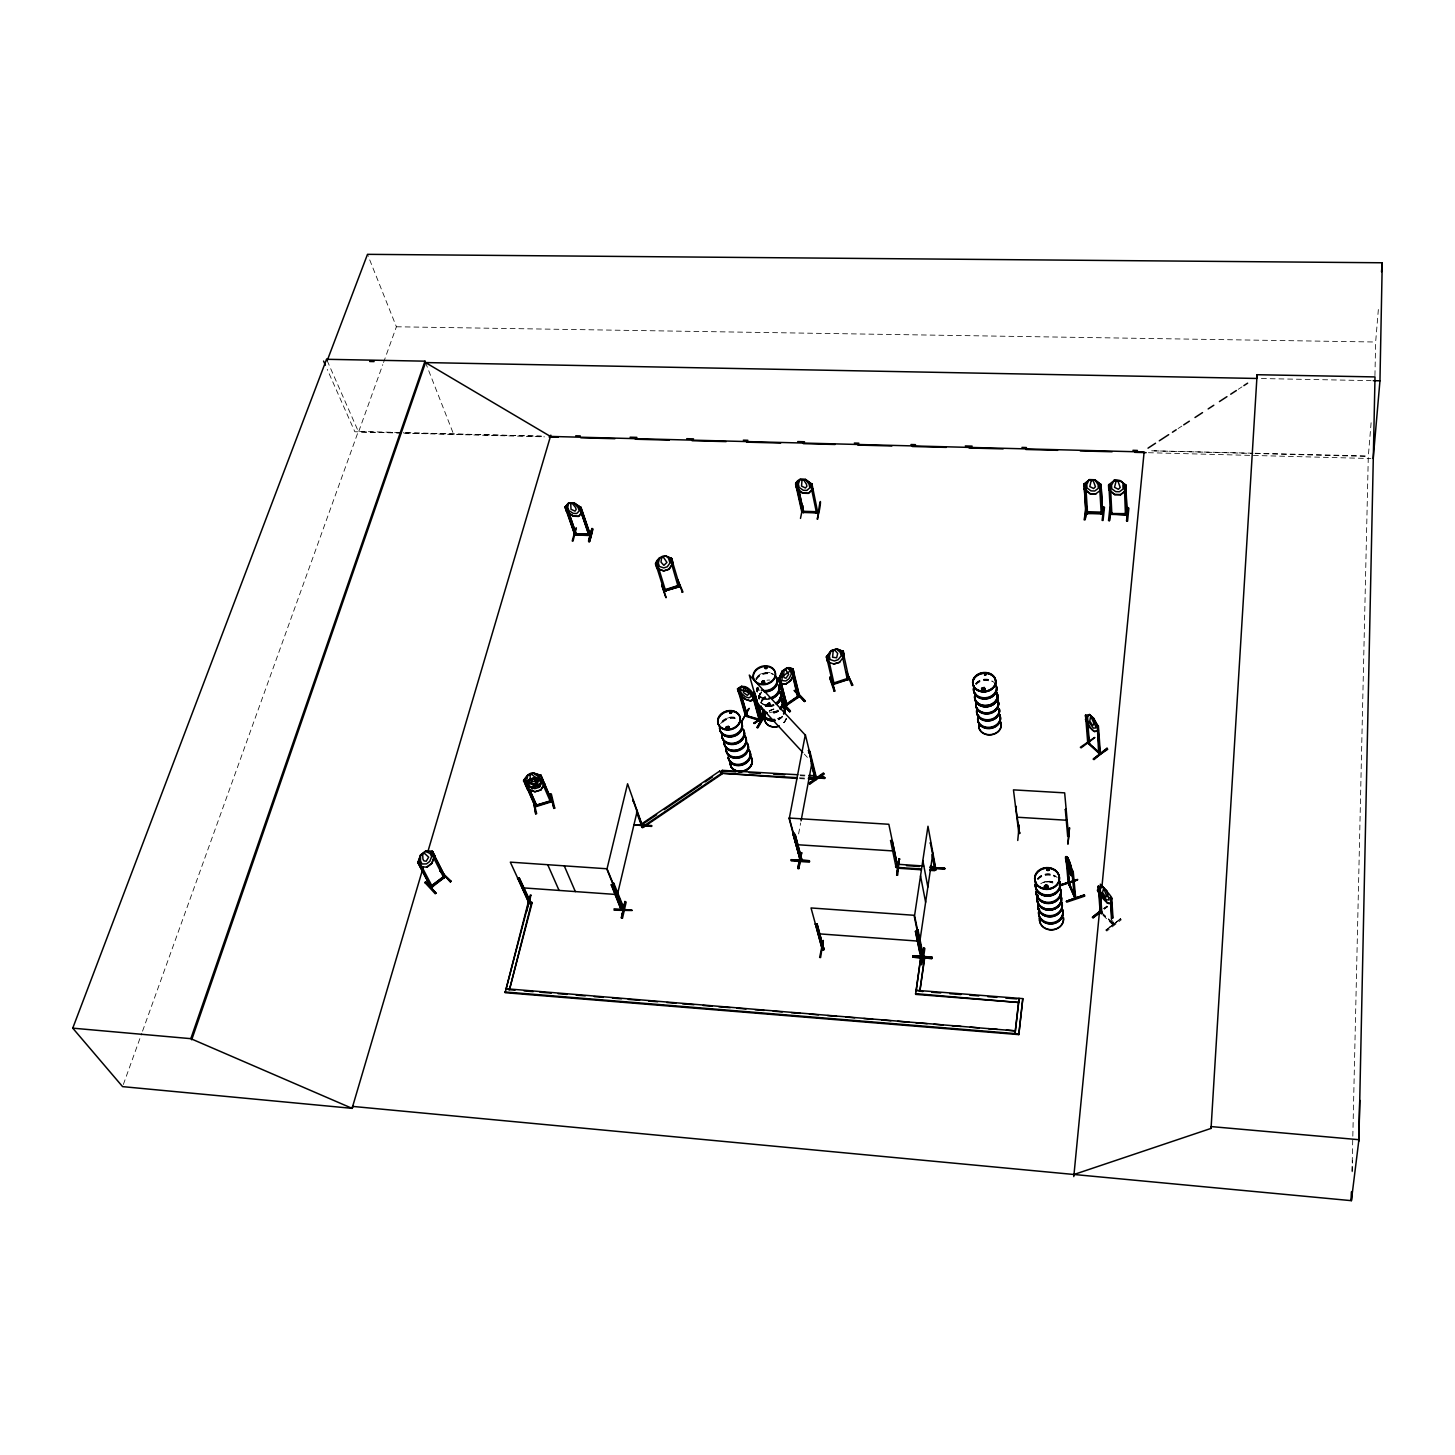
<?xml version="1.0" encoding="UTF-8"?>
<svg xmlns="http://www.w3.org/2000/svg" width="1455" height="1455" viewBox="0 0 1455 1455"><rect width="100%" height="100%" fill="white"/><g stroke="black" fill="none" stroke-linecap="round" stroke-linejoin="round"><path stroke-width="0.75" stroke-dasharray="5 3.75" d="M1374.939 375.645L1375.648 342.016L1378.667 305.786M1352.022 1171.184L1368.3 456.452L1371.283 420.677M1352.168 1171.875L1352.459 1160.781M767.513 703.911L767.931 704.893M769.386 704.966L767.713 704.62L767.767 703.42M770.477 704.384L770.332 703.929A11.04 8.912 -14.8 0 0 765.585 706.912M756.909 691.525L757.109 688.852M759.219 696.29L759.765 693.689L758.783 698.473A11.167 8.966 -14.8 0 1 759.91 693.635M758.873 698.782L758.964 696.363M1111.675 922.852C1110.438 924.962 1113.93 921.979 1111.565 922.907M798.613 833.933L800.65 823.039M786.518 718.606L782.026 724.99M123.348 1084.502L141.772 1033.323M142.535 1031.177L358.312 431.389L403.617 432.59M401.598 433.099L358.567 431.971L382.774 364.641M383.538 362.531L396.397 326.775L367.497 254.334M767.094 704.22L768.276 703.074M767.749 704.256L768.968 703.438M769.95 704.002L769.368 703.238L769.677 704.747M760.82 703.074L761.711 700.582M1113.512 923.634C1111.384 921.27 1111.565 926.308 1111.456 919.36M769.604 704.802L769.55 703.383M767.258 704.784L768.931 705.693L770.204 704.602M768.004 703.22L768.604 705.184M1106.036 929.89L1120.586 918.687L1121.259 919.833L1106.8 931.109L1106.036 929.89L1120.532 918.632M1106.073 930.418L1120.623 919.087L1106.164 930.382M1106.891 905.992L1103.636 908.466L1107.546 906.683L1104.345 909.175M1104.218 908.593L1107.546 906.683M1104.163 908.938L1107.437 906.483M1178.077 428.534L1181.842 426.097M1238.223 389.303L1241.988 386.866M769.149 711.04L774.515 708.912M768.331 703.292L769.64 703.729M762.929 704.402A11.167 8.966 -14.8 0 0 773.824 704.966L765.275 705.548M768.895 705.475L767.458 705.057M771.095 706.148L765.348 705.857M1112.839 924.834L1101.526 913.849M396.397 326.775L1375.648 342.016M1261.412 378.536L1371.01 380.646M541.387 436.209L354.838 431.753L327.248 369.388M1252.882 453.196L1151.051 450.777L1252.882 453.433M1255.156 453.251L1368.318 455.961M1255.156 453.505L1368.3 456.452M405.89 432.644L541.424 436.191M403.853 433.154L544.497 436.846M1148.413 452.705L1370.919 458.543M799.977 774.878L806.634 775.26M800.195 775.697L804.633 775.952M799.432 777.788L806.088 778.189M799.632 778.625L806.306 779.007M758.964 696.163L759.128 696.236A11.349 9.094 -14.8 0 0 766.294 699.218M768.895 702.983L770.186 703.365M759.146 696.199L761.056 697.745M1112.475 922.397L1113.566 924.58L1113.148 920.106M756.927 688.451L759.001 690.088M1101.981 912.794L1113.311 923.325L1113.057 924.962L1112.639 920.488M1102.035 913.467L1113.366 924.252M804.342 754.09L807.398 757.4M327.175 360.676L358.567 431.971M425.533 362.568L453.687 434.463M761.529 691.762A11.167 8.966 -14.8 0 0 759.001 698.6L758.964 698.182A11.131 8.93 -14.8 0 1 759.91 693.489A11.076 8.894 -14.8 0 0 758.983 698.164A11.094 8.912 -14.8 0 1 759.928 693.508M756.982 691.07L757 690.998A11.167 8.948 -14.8 0 1 757.109 688.579L757.018 688.506A11.404 9.094 -14.8 0 0 758.964 690.034M769.331 699.382A11.185 8.966 -14.8 0 1 759.274 696.472M757.309 692.234A11.185 8.966 -14.8 0 1 758.291 687.524M757.164 689.415A11.349 9.094 -14.8 0 1 758.037 687.051M765.275 705.002A11.131 8.93 -14.8 0 0 770.895 705.293A11.076 8.894 -14.8 0 1 762.875 703.911M762.838 703.947A11.131 8.93 -14.8 0 1 760.892 702.383A11.094 8.912 -14.8 0 0 773.696 704.511M773.751 704.711A11.167 8.966 -14.8 0 1 765.294 705.202M766.112 698.236A11.167 8.948 -14.8 0 1 758.946 695.181M766.967 680.231A11.167 8.948 -14.8 0 1 769.841 680.067M769.131 698.655A11.349 9.094 -14.8 0 1 758.928 695.708M756.927 691.434A11.349 9.094 -14.8 0 1 757.055 689.015M759.201 690.361A11.222 8.966 -14.8 0 1 757.237 688.797M756.254 679.867A11.222 8.966 -14.8 0 1 770.932 674.101M755.963 679.376A11.404 9.094 -14.8 0 1 773.369 674.556M758.855 689.652A11.404 9.112 -14.8 0 1 756.855 688.051M755.854 678.976A11.404 9.112 -14.8 0 1 773.26 674.174M758.855 689.07A11.222 8.966 -14.8 0 1 756.891 687.506M757.455 676.43A11.222 8.966 -14.8 0 1 773.042 673.847M773.805 704.929A11.094 8.912 -14.8 0 1 765.403 705.402M759.074 698.6A11.094 8.912 -14.8 0 1 760.037 693.926M765.366 696.399A11.076 8.912 -14.8 0 0 760.892 702.62A11.094 8.93 -14.8 0 1 765.348 696.381M773.987 705.639A11.113 8.93 -14.8 0 1 765.566 706.112A11.094 8.912 -14.8 0 0 773.987 705.602M759.365 696.927A11.113 8.93 -14.8 0 1 761.747 692.489A11.094 8.912 -14.8 0 0 759.255 699.273M773.914 705.293A11.167 8.966 -14.8 0 1 765.457 705.784M759.092 698.927A11.167 8.966 -14.8 0 1 760.074 694.217M782.39 716.933A11.04 8.912 -14.8 0 1 777.77 720.043M782.408 716.569A11.204 9.039 -14.8 0 1 777.716 719.734M765.348 706.403A11.204 9.039 -14.8 0 1 770.022 703.274M782.299 716.187A11.204 9.039 -14.8 0 1 777.625 719.352M765.257 706.021A11.204 9.039 -14.8 0 1 769.913 702.892M778.352 711.259A11.094 8.93 -14.8 0 1 773.023 713.35A11.076 8.912 -14.8 0 0 778.352 711.24M778.225 710.531A11.258 9.057 -14.8 0 1 769.913 712.823M761.693 700.692A11.258 9.057 -14.8 0 1 765.366 696.727M778.334 710.913A11.24 9.057 -14.8 0 1 772.914 713.041M761.802 701.074A11.24 9.057 -14.8 0 1 765.476 697.109M786.209 718.261A10.985 8.876 -14.8 0 1 781.79 724.481M769.222 710.949A10.985 8.876 -14.8 0 1 777.297 708.712M786.3 718.424A11.022 8.912 -14.8 0 1 781.862 724.681M769.24 711.077A11.022 8.912 -14.8 0 1 774.515 709.003M722.644 722.426A11.349 9.167 -16.4 0 1 735.939 718.752M722.371 721.898A11.531 9.312 -16.4 0 1 735.884 718.17M720.643 723.735A11.531 9.312 -16.4 0 1 735.775 717.788M722.262 721.153A11.367 9.167 -16.4 0 1 735.557 717.479M976.032 684.596A11.476 9.294 -7.2 0 1 992.001 681.958M975.814 684.05A11.658 9.439 -7.2 0 1 992.055 681.376M975.759 683.65A11.676 9.439 -7.2 0 1 994.202 682.577M975.85 683.286A11.495 9.294 -7.2 0 1 991.837 680.631M1046.563 882.057A12.422 10.694 -3.5 0 1 1052.929 882.476M1043.435 882.53A12.422 10.694 -3.5 0 1 1052.893 882.094M1040.743 883.731A12.258 10.549 -3.5 0 1 1052.783 881.803M1037.888 879.657A12.277 10.549 -3.6 0 1 1054.966 876.929M1037.67 879.129A12.477 10.731 -3.6 0 1 1055.021 876.365M1037.633 878.747A12.477 10.731 -3.6 0 1 1054.984 875.983M1037.742 878.42A12.295 10.567 -3.6 0 1 1057.185 877.529M1049.819 882.476A12.24 10.549 -3.5 0 1 1052.911 883.039M769.822 712.241A11.076 8.912 -14.8 0 0 778.025 709.985A11.094 8.93 -14.8 0 1 769.822 712.259M765.676 697.636A11.094 8.93 -14.8 0 0 762.056 701.546A11.076 8.912 -14.8 0 1 765.694 697.654M777.443 718.806A11.058 8.912 -14.8 0 0 779.971 717.479A11.022 8.894 -14.8 0 1 777.443 718.788M769.859 702.565A11.058 8.912 -14.8 0 0 765.257 705.657A11.022 8.894 -14.8 0 1 769.859 702.583"/><path stroke-width="1.5" d="M1073.99 1174.494L1211.051 1128.407L1211.051 1126.57L1358.915 1139.702L1351.368 1200.666L352.674 1106.418L352.092 1108.346L122.584 1086.63L72.75 1028.158L326.557 359.294L424.987 361.167L425.533 362.568L550.445 436.427L1144.121 451.978L1101.835 887.75M1096.888 725.518L1097.907 726.318L1099.889 754.072L1100.307 752.508L1098.58 752.18M1099.98 887.186L1098.289 886.459L1099.471 887.586L1101.399 913.722M815.109 779.371L816.146 778.043M1373.193 458.598L1379.958 380.81L1382.25 262.773L367.497 254.334L327.175 360.676L326.557 359.294M780.226 677.794L778.734 678.612L785.573 706.057L778.389 678.248L779.68 677.357L786.955 705.293L786.737 704.165M1358.915 1139.702L1375.011 376.918L1257.084 374.717L1211.051 1128.407M1351.568 1191.59L1351.368 1200.666L1351.604 1191.809M1257.029 377.045L1257.084 374.717M1358.697 1141.52L1359.77 1100.289M763.093 683.341L761.765 682.304M762.456 682.959L761.965 681.577M763.82 682.977L763.966 681.94M764.166 682.413L763.584 681.395M765.112 667.772L766.439 667.845L765.203 668.554M764.693 682.559L763.42 681.176M766.494 667.918L765.403 667.481M766.949 668.063L766.112 667.19L765.821 668.627M729.81 712.95L731.72 712.423M730.883 712.022L730.155 712.604L731.429 712.113M730.519 713.114L730.028 712.35M730.592 713.423L731.065 713.096M726.7 728.227L726.391 726.954M642.092 827.277C643.074 824.967 641.146 827.404 642.855 825.331M931.946 958.463L931.982 957.063L912.994 955.753L912.958 957.208L931.964 958.536L912.958 957.19M932.037 957.754L912.976 955.862M931.964 957.172L912.976 955.917M530.02 775.024L530.493 781.008L534.931 781.499L536.168 779.298L535.385 777.443L531.912 774.442L529.984 774.86M623.704 909.593L622.758 907.356L624.05 908.247M425.006 882.821L425.551 881.712L436.045 893.152L435.245 893.77L425.06 882.73M797.631 695.999C799.141 699.237 796.631 695.326 799.031 695.108M785.227 705.548L799.395 695.472M1381.504 271.83L1382.25 262.773M785.373 705.511L786.537 703.638M779.68 677.357L786.9 705.239M445.23 876.929C443.793 879.693 441.829 875.328 444.648 875.364M444.994 875.746L430.28 886.586M432.008 851.175L445.266 877.001L432.39 851.539L430.68 852.212M419.076 861.596L417.676 862.288L431.098 887.859L445.466 876.656M809.38 860.723L809.38 862.142L791.302 860.887L791.302 859.65L809.38 860.723L791.302 859.778M430.625 886.968C432.499 889.769 432.899 882.676 430.753 887.495M432.535 886.804L432.226 885.713M570.706 503.521L571.015 509.305L575.034 511.16L576.198 509.468L575.525 507.486L572.433 503.576L570.742 503.375M1073.79 1176.604L1101.162 894.516M1124.315 485.133L1125.442 514.306M1127.007 513.815L1112.002 513.633L1125.352 513.615M1124.206 485.388L1125.824 484.988L1127.243 514.888L1110.201 513.888M1126.607 521.199L1127.934 507.522L1128.862 508.159L1127.552 521.236L1126.57 520.599L1128.025 507.977M631.907 910.084L614.119 908.829L614.137 910.212L632.125 910.503M1119.968 480.623C1103.727 480.896 1125.151 477.367 1122.914 485.497L1123.078 489.044L1119.459 491.735L1115.676 491.626L1111.729 488.716L1111.547 485.17L1114.184 480.441L1108.51 485.024L1108.765 489.753L1114.766 494.627L1120.55 494.536M1125.824 484.988L1119.877 480.75L1114.166 480.587M1126.006 485.406L1119.968 480.477M1067.952 835.788L1067.861 834.843M1067.788 836.425L1067.879 835.825M1067.934 844.173L1069.534 827.713L1067.952 843.682M1116.094 481.114L1114.53 487.334L1118.349 489.28L1120.205 487.498L1117.986 481.169M1065.315 809.598L1066.242 809.071L1065.315 809.598L1067.697 836.498M1109.929 507.504L1108.528 520.617L1109.474 520.654L1110.838 506.995L1109.91 507.559M1111.62 513.47L1110.511 512.706L1110.438 513.833M1111.802 514.433L1111.693 512.742M1114.766 494.627L1108.783 489.608M1103.69 507.268L1102.126 520.399L1103.072 520.435L1104.472 507.377L1103.545 506.758M1108.71 485.079L1110.383 484.533L1111.875 514.379M1100.98 484.861L1099.253 484.424L1100.962 484.715L1102.799 514.088L1101.017 484.26M1101.435 489.535L1095.87 493.791M1099.507 484.406L1101.253 514.179L1101.271 512.396L1085.83 511.978M1102.854 513.651L1085.83 513.615L1084.084 483.751L1085.648 483.806L1087.576 513.706L1086.067 512.578M1087.431 512.56L1086.012 511.996M1093.16 480.441L1095.433 486.77L1093.633 488.534L1089.795 486.588L1091.268 480.386M1084.284 488.989L1090.232 493.627M1095.033 480.023L1101.162 484.824L1095.033 479.877L1089.249 479.732L1086.794 484.442L1087.031 487.971L1090.995 490.881L1094.76 491.008L1098.325 488.316L1098.125 484.77L1095.033 480.023L1089.34 479.859L1083.975 484.351L1085.557 484.351M1085.084 519.853C1086.103 488.88 1088.576 518.617 1084.139 519.817L1086.321 506.74M531.748 902.045L509.45 989.709L532.112 902.809L528.365 901.791L505.121 992.692L1018.809 1034.614L1022.81 998.621L915.941 990.273L922.834 991.564M1018.809 1034.614L1022.81 998.621M1083.775 484.297L1089.359 479.714M1014.99 1034.305L1019.009 998.33M1014.972 1033.559L1019.118 999.094M785.664 669.737L784.1 670.81L783.536 675.611L784.027 677.557L785.973 678.23L788.683 674.374L785.555 669.627M1019.227 825.094L1017.754 840.463M1069.625 883.84C1073.881 897.79 1076.482 896.153 1074.354 897.026L1071.789 870.636M1016.39 806.634L1015.59 806.034L1019.646 833.46L1019.555 832.442M1074.263 896.098L1068.316 883.039M1068.825 884.44L1069.771 884.313L1068.825 884.622L1068.225 882.094M661.552 557.665L661.043 562.194L663.88 565.34L666.936 562.43L663.335 557.083M934.419 868.417L944.859 868.399L930.436 867.489L944.859 868.399M923.707 947.86L921.452 964.811L923.761 947.878L924.816 948.442L923.07 961.118M935.601 867.798L934.71 869.544L934.965 867.762M935.365 869.599L934.801 870.436L934.947 867.926M922.325 955.189L922.943 956.772L914.577 915.559L927.981 826.24L935.838 869.09M935.565 870.363L935.765 868.908L934.747 870.145M923.052 956.608L921.924 955.644L922.143 957.245L920.833 957.063L920.342 955.462L921.961 956.244M915.45 931.618L917.196 931.727L918.014 929.89L917.796 931.418L915.45 931.618L920.524 956.372M923.143 954.535L922.088 954.462L922.87 955.699M930.764 844.118L930.309 842.609L935.765 870.199M924.634 956.408L919.833 991.328L924.798 957.19L920.942 956.135L915.613 994.383L1018.809 1002.495L915.45 993.62M919.833 941.476L932.873 853.067M916.104 991.037L920.942 956.135M929.872 870.363L934.219 870.654L934.528 866.725L930.182 866.434M895.553 866.343C900.263 865.398 894.898 866.307 896.098 867.471L890.551 840.554L892.242 840.644L897.79 867.416L888.841 824.276L789.01 818.037L800.468 860.996M895.607 866.616L897.59 866.471M896.116 867.398L896.044 865.652M899.172 859.068L897.662 875.219L896.626 875.164L899.063 858.668M899.263 859.105L896.88 875.11L898.954 858.614L900.008 859.159M1066.806 859.396L1067.697 857.486L1069.789 862.851L1068.679 870.272C1076.045 887.077 1063.423 858.614 1065.824 856.595L1068.261 883.421M890.551 840.554L892.151 841.208M921.197 869.781L897.299 868.18L897.626 864.27L923.67 865.998M821.693 948.642C826.676 946.641 821.875 951.843 822.221 947.914M820.584 957.645L823.257 940.421L819.62 957.499M823.876 948.205L823.621 949.751L823.494 948.096M1101.108 913.722L1100.235 912.594M1100.289 912.794L1100.035 911.539L1101.962 912.521M822.311 949.751L815.346 923.743L817.055 923.852L824.021 949.697M822.311 949.66L823.821 949.678L817.055 923.852M815.528 778.007L824.803 777.625M801.723 859.45C801.541 863.033 803.342 858.195 800.068 859.432M801.851 861.105L802.087 859.559M797.922 868.453L800.759 852.63M800.232 857.995L800.723 860.305M800.268 859.45L798.868 868.58L797.849 868.508L800.687 852.666L801.687 852.739L801.014 856.558M800.705 856.631L801.687 852.739M798.868 868.58L800.195 860.523M815.273 777.206L815.673 779.043M802.051 861.033L795.103 834.406L793.339 834.879L800.577 861.105L793.12 834.461L794.03 833.06L793.12 834.461M1099.762 753.963L1087.758 743.141L1085.539 715.187M1089.286 742.723L1088.158 741.595M801.068 820.856L812.108 762.002M743.541 687.433L743.432 692.562L747.306 695.345L748.598 694.199L748.052 692.289L743.614 687.287M817.728 519.126C820.802 488.498 822.13 504.139 817.037 519.035M816.11 512.16L817.783 511.36L818.146 512.506L802.36 511.851M817.819 512.997L811.926 483.824L810.435 483.769L816.564 513.033L816.291 511.433M817.928 511.469L816.037 511.869L816.255 512.888M803.524 511.742L802.105 510.887M803.469 512.524L803.56 511.014M812.799 488.935L808.507 493.39L802.978 493.227C796.703 491.354 791.72 482.733 800.123 479.386L805.543 479.568L812.036 484.224M812.981 488.971L808.38 493.263L802.996 493.081L796.722 488.298M805.579 479.441L809.125 484.315L809.853 487.771L806.907 490.408L803.324 490.299L799.141 487.443L798.377 484.006L800.014 479.277L805.579 479.441L812.017 484.37M803.087 505.758L800.486 518.417M797.213 483.969L795.867 483.333L802.342 511.924M795.867 483.333L800.086 479.532M797.413 778.498L721.662 773.242L722.28 770.35L797.758 774.733M656.678 814.727L641.782 824.803L643.674 827.058L721.898 774.06L722.28 770.35M527.91 775.042L526.819 780.044L528.165 783.19L533.057 784.518L536.84 783.354L539.532 779.735L538.205 776.588L533.621 773.314C527.256 770.332 517.78 790.883 527.874 774.897M833.151 650.912L832.606 657.26L836.625 657.787L837.698 653.477L834.988 650.294L833.078 650.767M651.585 826.422L633.998 824.84L651.749 825.549M624.05 908.484L613.737 883.039L613.41 884.513L611.282 884.986L621.34 910.303L621.067 908.757L623.34 908.702M621.303 910.23L621.467 908.611M611.409 884.422L621.485 910.23L622.922 909.448M621.521 918.141L624.959 901.536L621.521 918.141L622.504 918.196L626.141 902.1L624.959 901.536M613.046 884.531L611.282 884.986M633.234 801.45L632.943 800.014L642.801 827.64L642.71 826.404M847.356 679.249C845.591 676.666 852.103 678.958 847.374 679.758L841.517 651.804M617.429 894.516L637.363 810.38M783.881 705.62L789.719 711.786L783.936 705.53M789.719 711.786L790.283 711.313M832.224 683.195C836.443 680.885 832.205 687.651 832.533 683.013M842.936 651.058L841.427 651.567L842.936 651.058L849.029 679.194L832.733 683.941M568.796 502.884L567.723 507.231L568.887 510.596L573.27 513.379L576.726 513.506L579.236 510.941L578.09 507.577L573.998 503.048L568.669 502.757L574.088 502.793L580.909 507.486L590.366 535.531L574.907 534.967L564.976 506.958L566.504 511.596L573.306 516.234L578.654 516.416L582.255 511.942M659.679 557.774L658.351 563.067L659.388 566.432L663.753 567.923L667.281 566.777L669.973 562.976L668.954 559.611C665.826 549.281 652.258 563.503 657.169 563.303L665.699 591.167L663.953 591.276M535.713 813.836L533.112 798.977L535.713 813.909L536.659 813.618L533.076 798.977M530.911 895.207L529.147 902.955L510.323 862.142L606.699 868.762L623.413 909.793M530.657 902.991L528.729 902.064M532.112 902.809L528.711 902.573L530.147 902.791C533.512 904.483 525.528 902.7 530.529 902.737M530.548 903.791C529.42 900.136 532.475 904.919 529.147 903.664L517.634 877.838L519.235 877.947L531.093 903.082M530.766 903.628L519.235 877.947M505.976 989.436L528.711 902.573M1049.055 869.963L1047.182 870.272M1046.654 887.332L1046.854 885.568L1047.164 887.332M1047.018 869.945L1049.164 869.854M1047.673 869.253L1047.727 870.326M1047.564 869.981L1048.455 869.344L1047.491 869.999M588.802 541.569C591.894 524.073 594.713 524.528 589.566 541.678L588.493 541.078L591.985 528.401M593.003 528.983L589.548 541.66M588.566 534.603L590.239 535.622M588.384 534.749C599.824 532.403 553.173 535.349 589.839 534.003M589.093 534.967L579.254 507.231M588.693 541.642L592.203 528.838M572.215 540.987L575.744 528.329M576.362 527.856L573.034 541.078M575.052 535.04L574.525 533.512M582.4 512.124L578.526 516.307L573.343 516.107L566.541 511.451M579.29 507.468L580.854 507.086L590.475 535.076L575.216 534.476M580.909 507.486L573.998 503.048M661.752 585.365L665.881 597.587M573.306 516.234L566.686 511.414M568.141 510.614L576.471 535.022L566.759 506.613L565.122 507.14L568.832 502.739L564.94 507.104M814.782 776.643L824.676 778.28M808.307 778.316L815.946 778.68L815.546 777.043M418.985 861.269L418.022 862.67L431.335 887.75M72.75 1028.158L190.823 1038.67L352.092 1108.346L423.296 867.125M427.788 851.903L550.827 435.136M352.256 1108.364L352.819 1106.437M984.708 674.101L985.399 675.102L985.708 673.938M984.471 674.374C987.072 677.048 985.126 672.592 984.544 675.265M982.052 688.815L982.871 690.361L984.235 689.706M982.416 690.106L983.398 688.361M984.308 689.797L983.107 688.633M984.908 689.452L983.544 690.925L981.725 689.979M764.439 715.896L753.781 723.153L761.183 719.079L762.747 719.625M761.256 719.407L761.056 718.388M760.874 718.188L762.547 718.97L761.693 717.952M799.959 859.596L800.541 859.796M526.856 911.121L530.184 895.171L531.093 895.298M816.182 778.37L815.909 777.079L815.855 778.461M190.823 1038.67L424.987 361.167M191.696 1039.798L425.533 362.568L1256.938 378.464M417.803 862.797L420.568 854.94L425.551 851.084L432.644 851.502L434.736 855.558L431.953 863.361L427.024 867.18L420.077 866.671M417.912 862.924L420.713 854.994L425.642 851.375L430.098 853.539L431.662 856.577L429.752 861.415L426.551 863.888L422.096 863.997L420.495 860.96L420.568 854.94M534.549 805.361L535.276 806.87L552.154 801.596L540.878 775.079L539.241 775.861L550.627 802.123M431.717 863.197L434.736 855.558M761.947 682.431L762.856 681.376M764.566 682.922L764.475 681.758M765.803 668.391L766.058 667.445M766.549 668.609L766.694 667.409M731.629 712.732L729.919 713.005M726.536 727.573L726.882 726.609L726.009 727.154M728.464 727.573L727.154 726.591M729.155 727.591L727.264 728.864M834.206 691.289C834.17 680.904 823.694 665.244 835.134 691.016L834.206 691.325L829.714 677.848M922.179 954.462L923.288 955.189M1090.668 716.497L1089.759 721.08L1092.56 725.227L1093.833 724.754L1093.687 722.789L1090.832 716.387M816 779.407L808.525 779.134M1098.416 751.926L1100.417 753.635L1098.398 725.954L1097.27 724.936L1098.634 753.181M651.585 826.204L634.034 824.821L651.44 825.84M1088.449 741.741L1089.486 743.832L1088.122 742.614M1018.809 832.806L1018.9 831.769M741.413 722.353L748.634 708.621M642.965 827.331L627.578 783.772L607.044 868.744L623.649 909.721M779.935 683.141L785.573 684.141L790.229 680.958C794.521 676.702 796.485 666.245 787.046 667.79L782.208 671.101L778.825 678.83M793.011 669.1L786.991 667.972L782.317 671.228L778.661 678.903L793.011 669.1L799.632 696.454M790.338 681.067L793.975 673.392M848.792 678.266L847.156 678.758M834.242 683.05L832.406 683.65M1103.563 888.405L1102.563 892.533L1105.509 896.862L1106.873 896.644L1103.727 888.278M678.43 586.456L679.958 586.583L664.262 591.094M678.03 586.092L679.412 585.092L663.662 590.184L665.244 590.275M663.953 590.093L664.48 591.712L665.808 591.239M741.759 686.178L737.521 688.906L741.668 686.324L746.87 687.96L751.526 696.381L748.834 697.873L745.378 696.781L741.195 693.107L740.286 689.815C742.359 678.794 762.129 698.455 750.525 700.983L745.196 699.291L738.831 693.126M753.235 693.926L746.87 687.96M750.507 700.692L754.418 698.218M759.183 718.988L759.419 720.68L751.908 693.453M759.437 719.952L761.165 720.516L753.599 693.289M764.784 713.405L757.109 727.573L764.675 716.169M757.109 727.573L765.003 713.859M757.309 727.573L765.13 713.969M757.946 727.791L764.584 716.096M741.323 721.935L749.252 708.385M745.542 715.987L737.612 688.761L753.399 693.944L760.729 720.934L745.669 716.115M745.542 714.551L746.67 715.478M746.906 715.805L759.255 719.261M739.595 688.797L737.903 688.815L739.322 689.27L747.379 716.024L745.106 715.042M534.731 805.306L536.386 804.724L536.75 806.325M525.182 780.153L523.873 780.244L535.294 806.125M525.491 780.407L523.982 780.735L535.24 806.743L536.077 804.815M1018.846 833.351L1013.462 789.865L1064.66 792.866L1068.625 836.48M1048.873 870.381L1047.509 870.599M1045.09 886.422L1045.508 887.605M1048.655 870.072L1048.109 869.199M655.514 563.958L659.624 557.647M657.06 568.341L663.644 570.851L668.918 569.123L672.956 563.14M655.477 563.831L656.896 568.432L663.68 570.978L669.1 569.342L673.138 563.121L671.755 558.502L665.008 555.755L671.81 558.629M1075.518 897.08L1075.682 898.19L1073.244 871.781L1071.735 870.254M1069.607 884.367L1068.17 868.981M984.817 689.797L983.507 690.707M981.616 689.033L982.725 688.233M535.44 777.679L529.565 779.171L525.619 785.264L529.711 779.262L535.495 777.552L542.97 779.662L538.859 785.664M538.968 785.591L533.148 787.519L525.582 785.118L533.185 787.391L538.823 785.5L542.879 780.062M540.66 789.956L544.77 783.99M726.627 727.355L726.845 729.01M836.68 648.948L843.391 651.549L836.752 648.803L831.023 650.694L826.385 657.023L827.422 661.607L834.024 664.171M826.44 657.169L831.132 650.785L836.734 649.094L840.426 652.586L841.154 655.914L838.08 659.752L834.406 660.97L830.132 659.57L829.386 656.223L831.023 650.694M839.59 662.207L844.282 655.859M425.515 881.73L436.045 893.152M1110.147 512.815L1111.856 512.888M588.748 535.022L581.454 513.033M834.061 682.577L834.17 684.287L827.968 656.023L826.44 656.532L833.024 684.668M430.462 886.24L431.971 886.004M430.935 887.132L445.321 876.765M1045.308 885.531C1041.616 889.314 1051.456 887.786 1046.636 885.313M1045.09 885.986L1046.963 885.677M1045.236 886.186L1046.891 885.913M1046.963 887.532L1047.382 885.913M726.773 727.136L727.791 726.736M727.409 728.537L726.554 728.191L728.519 726.882M728.209 728.318L727.955 726.427M728.591 728.719L728.9 726.609M763.62 683.141L763.784 681.54M764.202 683.086L762.693 683.686M1120.532 494.682L1126.206 490.135L1120.623 494.809L1114.785 494.482M1111.984 513.342L1110.129 513.342M1125.515 513.324L1127.061 513.36M1101.089 512.415L1102.799 512.596M1087.449 513.651L1087.667 512.105M432.008 885.604L443.193 876.874M443.411 876.983L444.757 876.037M450.432 881.894L439.901 870.527L450.432 881.894L451.123 881.257M431.844 863.233L426.933 866.907M1111.456 919.36L1110.529 897.244L1111.074 898.935C1112.511 918.832 1082.12 867.362 1107.546 903.064M1111.384 898.917C1116.458 899.936 1088.267 871.981 1106.509 890.606M1101.144 911.667L1093.123 917.887L1092.414 917.196L1100.417 910.957M1092.469 917.177L1100.471 910.957M1093.032 917.668L1101.071 911.103L1101.853 912.158M1101.035 911.448L1093.087 917.341M1111.493 903.228L1107.31 903.028M1101.326 912.794L1100.635 911.121L1100.944 912.285M424.278 853.157L422.678 854.412L422.932 859.087L423.86 860.869L426.224 861.215L428.643 857.159L424.169 853.048M431.044 852.594L432.371 851.557M1106.673 890.478L1109.092 899.99L1106.418 899.754L1100.471 891.751L1100.235 888.587L1102.272 886.386L1097.943 886.368M978.724 724.826L978.797 724.808A11.276 9.221 -6.9 0 0 991.655 734.502A11.276 9.221 -6.9 0 0 1000.276 721.28M1098.089 886.532L1098.398 890.678M1107 748.197L1093.251 759.074L1107.691 749.325L1107.055 748.288M1093.414 759.146L1107.11 748.743L1093.924 759.674M1099.653 753.09L1088.94 743.487M1090.177 727.9C1080.137 707.585 1088.231 728.846 1094.524 731.556L1098.361 730.883L1098.07 726.427L1093.596 718.206L1089.359 714.423L1093.433 718.333L1098.07 726.427M1098.07 730.828L1094.287 731.501L1090.377 727.718M1080.338 747.306L1094.615 737.467M1086.012 719.716L1085.394 715.296L1089.431 714.605L1087.558 717.279L1087.813 720.625L1093.433 728.155L1095.942 727.937L1093.596 718.206M574.67 533.53L576.253 533.585L576.107 535.149L574.761 535.04M815.873 777.716L815.273 776.37M809.744 784.136L824.13 774.115L823.421 772.951L809.107 783.081L809.689 784.009M809.871 751.38L808.398 750.707L809.871 751.38L816.473 778.043M785.518 684.305L790.229 680.958M764.857 716.297L754.181 723.535L764.821 715.951M765.094 716.424L762.038 718.879L761.42 717.77M785.209 704.438L786.955 704.275M797.704 695.908L798.886 695.199M786.609 703.911L797.54 696.454M785.354 705.584L799.268 696.09M785.718 705.948L799.486 696.563L792.393 668.754L791.102 669.627L792.866 669.245M804.451 701.055L805.361 701.092L795.085 690.379L805.27 701.055M804.56 701.037L794.212 690.398L804.651 701.419M804.579 701.619L794.448 690.779M754.399 691.671L762.311 720.28L749.289 675.065L805.215 734.993M721.662 773.242L719.716 771.059L641.491 824.003L643.383 826.258L721.662 773.242L797.195 777.661M664.117 809.671L701.346 784.481M705.075 781.953L712.514 776.915M539.623 776.115L541.005 775.57L551.809 801.778M747.015 716.551L747.106 715.06M754.69 698.164L750.616 700.837C744.578 699.764 738.34 695.144 737.521 688.906M1148.013 448.158L1155.525 443.248M1159.289 440.792L1168.692 434.663M1172.439 432.226L1176.204 429.771M1183.715 424.86L1189.353 421.186M1194.992 417.512L1202.521 412.602M1208.159 408.928L1213.797 405.254M1219.436 401.562L1226.947 396.669M1230.712 394.214L1236.35 390.54M1243.861 385.63L1247.626 383.174M1039.397 918.523L1039.543 918.578A12.04 10.458 -3.1 0 0 1051.929 929.909A12.04 10.458 -3.1 0 0 1063.387 917.541M815.637 778.607L815.855 779.716M642.201 825.131L641.855 826.676M1047.018 887.295L1044.945 886.913M983.707 690.307L984.671 688.524M798.868 696.181L798.631 695.199M728.1 727.955L727.027 728.137M762.002 681.413L763.73 681.122M670.264 559.175L678.266 587.056M536.877 806.343L525.291 780.153M745.651 715.46L760.983 720.407M623.322 908.102L622.904 909.666M828.113 656.605L826.622 656.987M1066.315 858.014L1066.533 856.595L1069.061 884.731M1068.534 859.905C1066.388 865.652 1072.59 875.401 1069.279 861.596M1067.115 862.579L1071.589 872.727L1070.025 862.742L1067.697 857.486M1073.244 871.781L1073.099 876.419L1071.153 875.255M1059.313 885.058L1077.573 879.948L1059.677 885.913M1059.586 885.313L1077.518 879.402M1059.586 885.64L1077.5 879.693M834.024 663.88L839.699 662.28L833.951 664.026M846.374 671.792L852.666 685.196L846.501 671.81L851.757 685.487L852.666 685.16M834.133 682.868L847.028 678.594M849.029 679.194L833.006 684.596M665.499 589.966L677.903 585.91M679.885 586.038L678.485 587.02L678.339 586.056M664.117 591.221L679.867 586.529L671.41 558.193L669.955 558.847M682.104 592.349L682.977 592.021L677.648 579.617L682.304 592.203M661.607 557.792L663.371 557.21M655.714 563.794L657.005 563.521M671.555 558.611L669.955 558.665M566.559 507.158L565.213 507.013M527.765 774.969L533.621 773.023L541.205 775.46M533.712 778.661L531.821 779.225L531.493 783.354L534.822 786.246L537.95 783.463L533.749 778.807M523.727 780.771L527.419 789.428L535.004 791.684L540.805 790.047L544.57 784.009M527.547 789.174L534.967 791.811L540.769 789.883M550.172 793.793L551.336 794.03L554.737 808.107L553.791 808.398L550.317 793.793M536.568 805.052L549.845 801.014M551.427 800.832L534.84 805.797M535.131 806.252L551.791 801.123M553.791 808.398L554.737 808.089M791.72 669.627L798.068 697.527M763.329 683.013L761.911 682.795M985.09 674.192L986.254 674.356M982.562 688.197L983.471 688.033M983.671 689.943L982.216 689.543M766.148 668.3L765.075 668.045M1110.62 507.504L1109.474 520.654M665.499 590.712L665.39 590.166M664.48 591.712L655.568 563.358M848.647 677.757L848.847 678.739M822.421 940.803L823.385 940.93M579.381 507.613L580.727 507.522M1039.416 918.341L1039.507 918.341A12.04 10.458 -3.1 0 0 1051.91 929.672A12.04 10.458 -3.1 0 0 1063.35 917.305M803.578 512.56L797.413 483.769L795.776 483.769M816.364 511.378L816.582 512.96M817.946 513.033L817.601 511.396M1086.212 513.033L1102.635 513.597M1102.69 514.197L1102.454 512.433L1101.271 512.469M528.874 901.955L529.529 902.9M896.244 866.58L897.644 866.78M897.389 867.471L895.934 867.307M550.517 794.194L554.009 808.271M762.802 681.267L763.748 681.522M762.893 681.631L763.875 681.904M622.867 910.503L612.773 884.476M1045.89 885.131L1046.818 885.186M1088.176 741.723L1089.449 742.759L1088.522 743.069M1088.922 743.196L1086.667 721.407M755 693.871L761.965 718.934M815.728 777.243L816.51 778.207M815.928 778.552L805.343 734.63L789.338 818.219L800.796 860.723L801.123 858.959M369.643 361.495L374.117 361.586M1373.247 380.683L1379.958 380.81M575.744 435.791L580.272 435.9M630.106 437.209L636.89 437.373M686.724 438.683L693.526 438.864M743.341 440.156L747.87 440.283M797.704 441.574L804.506 441.756M854.34 443.048L858.868 443.175M910.957 444.521L915.486 444.648M965.32 445.939L972.122 446.121M1021.937 447.413L1026.466 447.54M1132.936 450.304L1137.464 450.432M549.044 436.973L558.12 437.209M580.818 437.81L614.883 438.701M635.308 439.228L669.373 440.119M692.071 440.719L726.136 441.611M746.561 442.156L780.626 443.048M803.324 443.648L835.115 444.484M857.813 445.066L891.86 445.976M912.303 446.503L946.35 447.394M969.066 447.995L1003.113 448.886M1025.811 449.486L1057.603 450.322M1080.301 450.923L1112.093 451.759M1134.791 452.341L1146.158 452.651M1089.268 479.586L1095.124 479.768M1091.25 480.532L1093.141 480.587M1116.076 481.241L1117.967 481.296M1108.783 484.933L1110.22 484.77M810.253 484.351L811.835 484.26M1090.159 493.736L1095.979 493.918L1090.141 493.882L1084.102 488.88M1087.685 512.415L1102.454 512.506M1126.825 513.888L1125.461 513.888M1110.329 514.343L1127.061 514.87M803.615 511.305L816.182 511.705M801.669 511.396L803.233 510.923M795.539 483.733L801.905 512.415L817.892 512.942M432.644 851.502L425.642 851.375M679.576 585.037L679.74 586.711M824.821 777.661C820.638 773.06 812.108 782.299 815.528 775.77L808.871 775.388M809.089 777.134L824.676 778.498M722.517 771.168L735.848 771.932M749.161 772.714L760.256 773.369M773.569 774.133L784.663 774.788M793.339 834.879L794.994 834.97M1016.845 817.201L1067.152 820.274M930.218 867.871L944.732 869.29M796.249 844.646L894.407 851.03M517.489 878.402L519.089 878.511M906.465 865.652L919.487 866.525M930.345 867.235L934.528 866.725M897.135 867.38L921.033 868.981M929.727 869.563L934.074 869.835M815.237 924.325L816.946 924.452M621.303 917.614L625.286 901.973M522.272 887.805L617.084 894.552M818.074 933.764L919.324 941.203M931.8 992.255L940.767 992.965M949.733 993.674L960.937 994.547M969.903 995.238L978.869 995.948M987.818 996.657L996.784 997.348M1005.751 998.057L1016.954 998.93M505.594 988.691L1015.481 1030.868L1006.424 1030.122M508.25 989.618L515.034 990.164M524.091 990.91L533.148 991.637M539.951 992.201L551.263 993.11M558.065 993.674L567.123 994.402M576.18 995.147L585.237 995.875M594.295 996.62L603.352 997.348M612.41 998.094L621.467 998.821M628.251 999.385L639.582 1000.294M648.639 1001.04L657.696 1001.767M666.754 1002.513L675.811 1003.241M682.613 1003.804L693.926 1004.714M702.983 1005.46L712.041 1006.187M718.843 1006.751L730.155 1007.66M736.957 1008.224L746.015 1008.952M755.072 1009.697L764.13 1010.425M773.187 1011.17L782.244 1011.898M791.302 1012.644L800.359 1013.371M809.417 1014.117L818.474 1014.844M827.531 1015.572L836.589 1016.317M845.646 1017.045L854.703 1017.791M863.761 1018.518L872.818 1019.264M881.875 1019.991L890.933 1020.737M897.735 1021.283L909.048 1022.21M915.85 1022.756L927.162 1023.683M933.965 1024.229L943.022 1024.975M952.079 1025.702L961.137 1026.448M970.194 1027.175L979.251 1027.921M988.309 1028.649L997.366 1029.394M504.739 991.946L1018.718 1033.868M1074.863 897.444L1075.045 898.39L1072.608 870.363M978.76 725.027L978.833 725.063A11.276 9.221 -6.9 0 0 991.692 734.757A11.276 9.221 -6.9 0 0 1000.312 721.535M760.219 720.061L760.82 721.043L759.546 719.025M730.319 761.747L730.519 761.82A11.149 9.112 -16.5 0 0 743.687 771.259A11.149 9.112 -16.5 0 0 750.344 756.327A11.076 9.057 -16.5 0 1 743.669 771.205A11.076 9.057 -16.5 0 1 730.574 761.82M574.87 535.076L565.34 506.558M727.282 729.082L725.936 727.773M1046.054 887.423L1044.817 886.331M785.682 684.25L779.789 683.286M1110.492 514.415L1108.819 484.479M1101.199 513.051L1100.908 514.033M1086.139 513.633L1084.084 483.751M1068.588 834.897L1068.516 836.625M1068.843 881.875L1069.68 884.531M1068.934 882.821L1069.079 882.167M533.585 773.151L541.26 775.624M982.616 690.87L981.598 689.288A11.458 9.294 -7.1 0 1 984.562 688.397L985.053 689.197M1068.607 835.825L1067.679 835.606M728.264 726.227L729.337 727.336M1065.624 856.668L1067.752 857.686M1065.697 856.868L1067.552 857.759M1099.725 754.09L1097.707 731.319M762.02 720.116L761.765 719.134M535.404 777.534L539.969 780.789L541.296 783.918L538.605 787.519L534.84 788.665L529.966 787.355L528.62 784.227L529.565 779.171M935.783 868.744L935.747 868.144M551.645 800.159C549.735 803.087 548.571 800.377 552.027 801.105M1085.721 715.369L1086.83 716.387L1088.995 744.196L1089.213 742.559M1109.801 897.426L1111.202 898.79L1112.493 918.323M787.046 667.79L790.501 670.846L791.32 674.156L788.901 678.867L785.791 680.995L782.008 680.54L782.208 671.101M781.59 701.51L790.265 710.804M781.626 701.965L790.501 711.24M451.232 881.275L439.901 870.527M443.048 876.619L444.23 877.711L443.302 876.328M761.783 718.861L762.711 719.77M756.836 702.783L802.796 752.435M721.898 774.06L719.716 771.059M823.676 773.587L809.289 783.59M1075.009 895.571L1075.718 897.808M1074.827 898.099L1068.388 883.185M1100.18 753.435L1087.758 742.25M419.149 861.56L432.499 886.968M430.898 852.448L443.866 877.892M1071.88 870.654L1072.608 871.981L1070.025 862.742M547.717 864.707L559.066 890.424M323.574 361.076L325.411 365.223M529.765 789.774L536.968 806.216M564.267 865.852L575.343 891.588M844.1 655.878L843.336 651.404M623.577 907.229L623.158 908.429L618.011 895.189M846.974 678.303L847.592 679.812L847.519 678.721M642.837 825.003L643.674 827.058M636.49 811.872L642.201 827.604M661.716 584.837L666.135 597.569M589.675 534.567L590.002 535.64M1069.825 862.815L1072.499 872.254M739.358 692.525L745.815 715.514M741.359 695.072L747.379 716.024M752.744 694.926L759.601 720.007M822.239 948.987L811.035 907.956L914.067 915.286L922.561 957.099M795.103 834.406L802.232 861.033M796.285 841.427L800.268 856.104M758.291 703.583L762.802 719.952M800.796 859.469L800.905 860.523L800.996 858.377M808.907 750.344L815.873 779.571L815.946 777.297M809.926 755.654L811.526 762.129M812.599 766.439L815.291 778.316M811.072 761.474L815.018 777.752M811.29 763.493L815.237 779.68M793.175 678.066L797.722 697.163M798.795 489.989L803.687 512.469M843.227 651.658L844.155 656.023M917.123 931.382L922.361 957.081M915.541 931.018L920.087 953.243M918.014 929.89L923.216 955.444M920.524 875.892L925.616 902.209M922.834 860.56L927.854 887.041M932.037 854.631L934.892 870.49M1075.627 897.826L1069.007 882.985L1067.77 869.781M1019.446 832.515L1019.555 833.551M1066.533 856.595L1067.152 863.197M1081.01 747.925L1094.742 737.649M1098.798 886.059L1100.726 912.212L1100.526 911.139M1098.252 886.404L1100.216 912.849M1087.794 722.408L1089.486 743.832M1100.471 893.734L1101.908 913.34M1088.595 743.014L1088.667 744.014M1098.943 751.489L1098.998 752.471M1111.729 898.39L1113.002 917.923M1110.965 903.773L1111.82 916.796M1126.861 514.997L1125.806 485.443L1124.078 485.515M1125.333 513.306L1125.333 514.815M1048.619 870.054L1047.909 869.108L1047.036 870.181M755.309 681.686A11.258 8.966 -14.8 0 1 762.475 666.863A11.258 8.966 -14.8 0 1 775.169 676.975A11.258 8.966 -14.8 0 1 757.291 683.25M775.024 675.375A11.24 8.985 -14.8 0 1 774.496 686.505A11.24 8.985 -14.8 0 1 761.292 690.143M778.607 685.432A11.349 9.094 -14.8 0 1 769.131 698.655M761.638 682.668A11.349 9.094 -14.8 0 1 764.221 681.322M775.351 676.666A11.24 8.985 -14.8 0 1 775.697 686.742A11.24 8.985 -14.8 0 1 764.402 691.889M778.352 685.05A11.185 8.966 -14.8 0 1 768.986 698.091M761.602 682.322A11.185 8.966 -14.8 0 1 764.166 680.995M778.68 686.342A11.185 8.966 -14.8 0 1 772.15 698.6M778.716 685.832A11.349 9.094 -14.8 0 1 772.096 698.273M761.747 683.068A11.349 9.094 -14.8 0 1 764.33 681.722M775.37 676.139A11.404 9.094 -14.8 0 1 775.715 686.36A11.404 9.094 -14.8 0 1 764.257 691.562M775.26 675.738A11.404 9.112 -14.8 0 1 775.606 685.96A11.404 9.112 -14.8 0 1 764.148 691.161M776.315 703.365A11.167 8.966 -14.8 0 0 778.916 690.488A11.131 8.93 -14.8 0 1 776.243 703.183A11.076 8.894 -14.8 0 0 780.135 692.325M778.825 690.343A11.094 8.912 -14.8 0 1 776.224 703.147M784.227 707.385A11.204 9.039 -14.8 0 1 784.772 712.041M774.897 720.516A11.204 9.039 -14.8 0 1 762.947 710.895M764.803 717.297A11.022 8.912 -14.8 0 0 768.586 725.427A11.022 8.912 -14.8 0 0 779.334 726.009A10.985 8.876 -14.8 0 1 764.693 719.479M784.209 707.876A11.04 8.912 -14.8 0 1 784.736 712.477M774.988 720.807A11.04 8.912 -14.8 0 1 763.111 713.696M784.136 707.003A11.204 9.039 -14.8 0 1 783.845 714.023M774.788 720.134A11.204 9.039 -14.8 0 1 762.856 710.513M780.953 697.891A11.24 9.057 -14.8 0 1 780.462 709.094M767.24 712.75A11.24 9.057 -14.8 0 1 761.456 708.094M780.844 697.509A11.258 9.057 -14.8 0 1 780.371 708.694M764.675 711.295A11.258 9.057 -14.8 0 1 761.347 707.712M780.116 708.185A11.076 8.912 -14.8 0 0 780.589 697.163A11.094 8.93 -14.8 0 1 780.135 708.203M781.062 695.29A11.167 8.966 -14.8 0 1 776.461 703.947M779.062 691.07A11.167 8.966 -14.8 0 1 780.426 693.035M742.523 728.991A11.313 9.167 -16.4 0 1 735.739 744.051A11.313 9.167 -16.4 0 1 722.389 734.557M742.523 728.464A11.476 9.294 -16.4 0 1 735.648 743.723A11.476 9.294 -16.4 0 1 722.117 734.12M744.269 735.011A11.294 9.167 -16.4 0 1 737.485 750.053A11.294 9.167 -16.4 0 1 724.172 740.577M744.178 734.866A11.258 9.13 -16.4 0 1 738.831 749.398A11.258 9.13 -16.4 0 1 724.008 742.832M740.377 720.88A11.531 9.312 -16.4 0 1 733.447 736.194A11.531 9.312 -16.4 0 1 719.861 726.554M743.505 729.755A11.331 9.167 -16.4 0 1 733.92 743.105A11.331 9.167 -16.4 0 1 722.007 733.302M740.377 721.407A11.367 9.185 -16.4 0 1 733.538 736.503A11.367 9.185 -16.4 0 1 720.134 727.009M743.778 730.137A11.476 9.294 -16.4 0 1 734.066 743.669A11.476 9.294 -16.4 0 1 721.989 733.72M740.249 720.498A11.531 9.312 -16.4 0 1 733.32 735.793A11.531 9.312 -16.4 0 1 719.734 726.172M740.013 720.134A11.385 9.185 -16.4 0 1 734.575 734.757A11.385 9.185 -16.4 0 1 719.607 728.173M748.579 749.689A11.331 9.239 -16.5 0 1 743.214 764.384A11.331 9.239 -16.5 0 1 728.282 757.728M744.36 735.339A11.294 9.167 -16.4 0 1 737.594 750.38A11.294 9.167 -16.4 0 1 724.263 740.904M748.579 750.198A11.167 9.112 -16.5 0 1 743.287 764.693A11.167 9.112 -16.5 0 1 728.555 758.128M750.271 756.073A11.149 9.112 -16.5 0 1 743.614 771.005A11.149 9.112 -16.5 0 1 730.428 761.565M745.833 737.994A11.24 9.13 -16.4 0 1 737.758 750.962A11.24 9.13 -16.4 0 1 724.354 743.942M750.162 755.927A11.094 9.057 -16.5 0 1 743.541 770.786A11.094 9.057 -16.5 0 1 730.446 761.383M747.834 744.36A11.385 9.257 -16.5 0 1 738.212 757.819A11.385 9.257 -16.5 0 1 726.227 747.906M749.561 750.98A11.185 9.112 -16.5 0 1 741.541 763.93A11.185 9.112 -16.5 0 1 728.191 756.891M747.797 744.833A11.222 9.13 -16.5 0 1 738.322 758.128A11.222 9.13 -16.5 0 1 726.5 748.343M748.47 749.307A11.331 9.239 -16.5 0 1 743.105 764.002A11.331 9.239 -16.5 0 1 728.173 757.346M746.36 741.923A11.385 9.257 -16.5 0 1 739.558 757.127A11.385 9.257 -16.5 0 1 726.118 747.524M747.452 743.596A11.24 9.13 -16.4 0 1 737.958 756.891A11.24 9.13 -16.4 0 1 726.136 747.106M975.668 694.562A11.422 9.257 -7.1 0 0 986.472 706.821A11.458 9.294 -7.1 0 0 996.711 693.344A11.422 9.257 -7.1 0 1 986.472 706.821A11.458 9.294 -7.1 0 1 975.65 694.562M981.725 689.215A11.422 9.257 -7.1 0 1 984.562 688.433M996.802 692.835A11.604 9.421 -7.1 0 1 986.417 706.512A11.604 9.421 -7.1 0 1 975.432 694.071M981.579 688.633A11.604 9.421 -7.1 0 1 984.471 687.833M975.814 703.42A11.422 9.294 -7.1 0 0 988.818 713.15A11.404 9.276 -7.1 0 0 997.548 699.855A11.422 9.294 -7.1 0 1 988.818 713.15A11.404 9.276 -7.1 0 1 975.832 703.493A11.404 9.276 -7.1 0 0 988.818 713.15A11.404 9.276 -7.1 0 0 997.548 699.91M997.457 699.418A11.385 9.257 -7.1 0 1 988.763 712.677A11.385 9.257 -7.1 0 1 975.796 702.983M995.82 685.032A11.658 9.439 -7.2 0 1 986.89 698.582A11.658 9.439 -7.2 0 1 973.613 688.688M996.566 687.851A11.495 9.312 -7.2 0 1 985.435 699.073A11.495 9.312 -7.2 0 1 973.832 689.161M996.748 692.435A11.622 9.421 -7.1 0 1 986.363 706.13A11.622 9.421 -7.1 0 1 975.377 693.671M981.525 688.233A11.622 9.421 -7.1 0 1 984.435 687.433M995.766 684.632A11.676 9.439 -7.2 0 1 985.326 698.345A11.676 9.439 -7.2 0 1 974.286 685.869M996.402 686.524A11.513 9.312 -7.2 0 1 985.253 697.763A11.513 9.312 -7.2 0 1 973.65 687.851M1000.312 717.497A11.294 9.221 -7 0 1 989.382 728.609A11.294 9.221 -7 0 1 977.978 718.752M999.567 714.714A11.458 9.367 -7 0 1 989.327 728.3A11.458 9.367 -7 0 1 978.488 715.915M997.603 700.546A11.385 9.239 -7.1 0 1 988.909 713.823A11.385 9.239 -7.1 0 1 975.941 704.129M997.603 700.164A11.422 9.276 -7.1 0 1 988.854 713.477A11.422 9.276 -7.1 0 1 975.85 703.747M999.458 709.44A11.513 9.385 -7 0 1 988.309 720.716A11.513 9.385 -7 0 1 976.687 710.713M999.33 713.95A11.313 9.239 -7 0 1 989.218 727.336A11.313 9.239 -7 0 1 978.506 715.114M999.349 709.894A11.349 9.257 -7 0 1 988.363 721.025A11.349 9.257 -7 0 1 976.905 711.168M999.53 714.332A11.458 9.367 -7 0 1 989.273 727.9A11.458 9.367 -7 0 1 978.433 715.514M999.403 709.04A11.513 9.385 -7 0 1 988.254 720.334A11.513 9.385 -7 0 1 976.632 710.331M999.185 708.621A11.367 9.257 -7.1 0 1 988.2 719.752A11.367 9.257 -7.1 0 1 976.723 709.894M1059.767 888.423A12.24 10.549 -3.5 0 1 1050.655 903.373A12.24 10.549 -3.5 0 1 1036.469 892.133M1059.877 887.932A12.422 10.694 -3.5 0 1 1050.637 903.1A12.422 10.694 -3.5 0 1 1036.251 891.697M1060.313 894.134A12.167 10.512 -3.4 0 1 1049.692 909.175A12.167 10.512 -3.4 0 1 1037.888 895.134M1060.368 894.279A12.222 10.549 -3.4 0 1 1049.71 909.393A12.222 10.549 -3.4 0 1 1037.851 895.298M1060.368 894.589A12.167 10.494 -3.4 0 1 1049.728 909.63A12.167 10.494 -3.4 0 1 1037.942 895.589M1059.131 880.566A12.477 10.731 -3.6 0 1 1049.855 895.789A12.477 10.731 -3.6 0 1 1035.396 884.367M1060.586 889.805A12.258 10.549 -3.5 0 1 1048.928 902.318A12.258 10.549 -3.5 0 1 1036.324 890.915M1059.967 883.694A12.295 10.585 -3.6 0 1 1046.672 896.207A12.295 10.585 -3.6 0 1 1036.342 882.094M1059.84 887.55A12.422 10.694 -3.5 0 1 1050.601 902.718A12.422 10.694 -3.5 0 1 1036.215 891.333M1059.095 880.184A12.477 10.731 -3.6 0 1 1049.819 895.407A12.477 10.731 -3.6 0 1 1035.36 883.985M1058.894 879.82A12.313 10.585 -3.6 0 1 1049.728 894.825A12.313 10.585 -3.6 0 1 1035.469 883.567M1062.878 914.34A12.076 10.458 -3.2 0 1 1048.164 923.761A12.076 10.458 -3.2 0 1 1039.579 909.993M1061.841 909.011A12.076 10.458 -3.2 0 1 1062.768 911.612M1061.95 908.52A12.24 10.622 -3.2 0 1 1051.256 923.725A12.24 10.622 -3.2 0 1 1039.379 909.52M1061.477 900.554A12.167 10.494 -3.4 0 1 1046.636 910.03A12.167 10.494 -3.4 0 1 1038.015 896.207M1061.495 900.19A12.204 10.549 -3.4 0 1 1046.582 909.721A12.204 10.549 -3.4 0 1 1037.924 895.844A12.204 10.549 -3.4 0 0 1049.764 909.902A12.204 10.549 -3.4 0 0 1060.422 894.807A12.204 10.549 -3.4 0 1 1061.368 897.444M1061.222 901.373A12.295 10.64 -3.3 0 1 1052.074 916.45A12.295 10.64 -3.3 0 1 1037.815 905.101M1061.714 907.811A12.076 10.476 -3.2 0 1 1051.165 922.797A12.076 10.476 -3.2 0 1 1039.434 908.793M1062.059 904.446A12.131 10.494 -3.3 0 1 1050.51 916.868A12.131 10.494 -3.3 0 1 1038.033 905.519M1061.914 908.156A12.24 10.622 -3.2 0 1 1051.219 923.361A12.24 10.622 -3.2 0 1 1039.343 909.157M1061.186 900.991A12.313 10.64 -3.3 0 1 1052.038 916.086A12.313 10.64 -3.3 0 1 1037.779 904.719M1061.932 903.246A12.131 10.494 -3.3 0 1 1050.383 915.686A12.131 10.494 -3.3 0 1 1037.888 904.319M809.489 861.305L791.411 860.123L809.489 861.305M540.405 786.391L538.823 786.973L535.094 785.136L532.094 789.047L533.876 784.845L529.475 782.608L534.658 783.881L537.55 780.171L535.858 784.209L540.405 786.391M809.471 751.38L808.598 752.726L809.471 751.38M802.014 480.041L801.541 486.097L805.452 488.007L806.888 486.261L806.47 484.242L803.815 480.095L801.996 480.186M576.125 534.021L574.416 534.021L575.998 534.112M1084.321 894.789L1066.37 901.3L1066.751 902.155L1084.721 896.116L1084.357 894.898M1084.393 895.262L1066.37 901.3L1084.412 895.334M759.601 683.705A11.313 9.003 -14.8 0 0 775.388 673.101A11.313 9.003 -14.8 0 0 757.782 668.154A11.313 9.003 -14.8 0 0 759.601 683.705M776.388 703.638A11.167 8.966 -14.8 0 0 778.989 690.743A11.094 8.912 -14.8 0 1 776.352 703.583M783.572 713.55A11.022 8.894 -14.8 0 0 783.863 706.621A11.058 8.912 -14.8 0 1 783.59 713.55M762.911 710.095A11.022 8.894 -14.8 0 0 774.66 719.552A11.058 8.912 -14.8 0 1 762.893 710.095M780.444 709.44A11.076 8.912 -14.8 0 0 780.917 698.436A11.094 8.93 -14.8 0 1 780.462 709.458M761.111 706.239A11.076 8.912 -14.8 0 0 767.422 713.041A11.094 8.93 -14.8 0 1 761.092 706.239M762.729 709.185A11.076 8.912 -14.8 0 0 764.675 710.749A11.094 8.93 -14.8 0 1 762.711 709.203M776.534 704.293A11.113 8.93 -14.8 0 0 779.134 691.471A11.094 8.912 -14.8 0 1 776.515 704.275M724.135 728.9A11.44 9.221 -16.4 0 0 740.177 718.079A11.44 9.221 -16.4 0 0 722.48 712.932A11.44 9.221 -16.4 0 0 724.135 728.9M724.335 729.501A11.404 9.185 -16.4 0 0 740.322 718.734A11.404 9.185 -16.4 0 0 722.699 713.587A11.404 9.185 -16.4 0 0 724.335 729.501M724.208 729.137A11.44 9.221 -16.4 0 0 740.249 718.315A11.44 9.221 -16.4 0 0 722.553 713.15A11.44 9.221 -16.4 0 0 724.208 729.137M977.342 689.688A11.585 9.348 -7.2 0 0 995.657 682.377A11.585 9.348 -7.2 0 0 979.542 673.465A11.585 9.348 -7.2 0 0 977.342 689.688M977.451 690.325A11.531 9.312 -7.2 0 0 995.693 683.032A11.531 9.312 -7.2 0 0 979.652 674.156A11.531 9.312 -7.2 0 0 977.451 690.325M977.378 689.961A11.567 9.348 -7.2 0 0 995.675 682.631A11.567 9.348 -7.2 0 0 979.579 673.738A11.567 9.348 -7.2 0 0 977.378 689.961M986.29 705.53A11.44 9.276 -7.2 0 0 996.529 692.053A11.458 9.294 -7.2 0 1 986.29 705.548A11.458 9.294 -7.2 0 1 975.468 693.253A11.44 9.276 -7.2 0 0 986.29 705.53M977.469 690.288A11.476 9.257 -7.2 0 0 995.638 683.032A11.476 9.257 -7.2 0 0 979.67 674.192A11.476 9.257 -7.2 0 0 977.469 690.288M1039.87 887.004A12.386 10.622 -3.7 0 0 1059.367 879.002A12.386 10.622 -3.7 0 0 1041.889 868.635A12.386 10.622 -3.7 0 0 1039.87 887.004M1039.979 887.586A12.331 10.585 -3.7 0 0 1059.386 879.62A12.331 10.585 -3.7 0 0 1041.98 869.29A12.331 10.585 -3.7 0 0 1039.979 887.586M1039.907 887.259A12.386 10.622 -3.7 0 0 1059.386 879.257A12.386 10.622 -3.7 0 0 1041.907 868.89A12.386 10.622 -3.7 0 0 1039.907 887.259M1045.09 888.114A1.928 1.655 -3.7 0 0 1048.109 886.877A1.928 1.655 -3.7 0 0 1045.399 885.258A1.928 1.655 -3.7 0 0 1045.09 888.114"/></g></svg>
